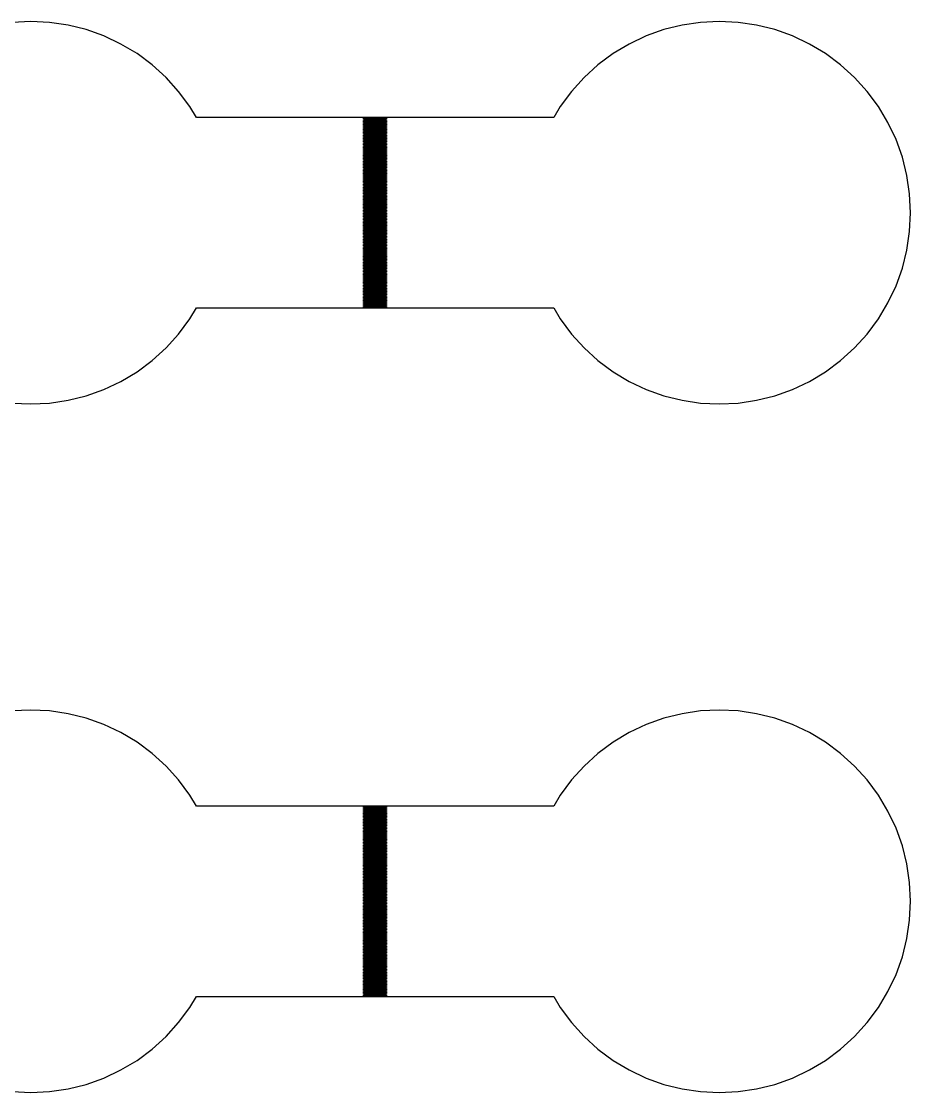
# Model space of a CAD drawing. Extents: x -73 to 181, y -8 to 80.
# Drawn here: x 13.38 to 25, y 20 to 34 of the extents above; entities that cross this region are included whole.
import ezdxf

# ---------------------------------------------------------------- set-up
doc = ezdxf.new("R2010")
doc.units = 0

msp = doc.modelspace()

# ---------------------------------------------------------------- linework, layer by layer
for p, q in [((13.5, 34), (13.2549, 33.988)), ((13.7451, 33.988), (13.5, 34)), ((13.9877, 33.952), (13.7451, 33.988)), ((14.2257, 33.8923), (13.9877, 33.952)), ((14.4567, 33.8097), (14.2257, 33.8923)), ((21.7743, 33.8923), (21.5433, 33.8097)), ((22.0123, 33.952), (21.7743, 33.8923)), ((22.2549, 33.988), (22.0123, 33.952)), ((22.5, 34), (22.2549, 33.988)), ((22.745, 33.988), (22.5, 34)), ((22.9877, 33.952), (22.745, 33.988)), ((23.2257, 33.8923), (22.9877, 33.952)), ((23.4567, 33.8097), (23.2257, 33.8923)), ((14.6785, 33.7048), (14.4567, 33.8097)), ((21.5433, 33.8097), (21.3215, 33.7048)), ((23.6785, 33.7048), (23.4567, 33.8097)), ((14.8889, 33.5787), (14.6785, 33.7048)), ((21.3215, 33.7048), (21.1111, 33.5787)), ((23.8889, 33.5787), (23.6785, 33.7048)), ((15.086, 33.4325), (14.8889, 33.5787)), ((21.1111, 33.5787), (20.914, 33.4325)), ((24.086, 33.4325), (23.8889, 33.5787)), ((15.2678, 33.2678), (15.086, 33.4325)), ((20.914, 33.4325), (20.7322, 33.2678)), ((24.2678, 33.2678), (24.086, 33.4325)), ((15.4325, 33.086), (15.2678, 33.2678)), ((20.7322, 33.2678), (20.5675, 33.086)), ((24.4325, 33.086), (24.2678, 33.2678)), ((15.5787, 32.8889), (15.4325, 33.086)), ((20.5675, 33.086), (20.4213, 32.8889)), ((24.5787, 32.8889), (24.4325, 33.086)), ((15.6649, 32.745), (15.5787, 32.8889)), ((20.4213, 32.8889), (20.3351, 32.745)), ((24.7048, 32.6785), (24.5787, 32.8889)), ((20.3351, 32.745), (15.6649, 32.745)), ((17.85, 32.725), (17.85, 32.735)), ((17.85, 32.735), (18.15, 32.735)), ((18.15, 32.725), (17.85, 32.725)), ((17.85, 32.705), (17.85, 32.715)), ((17.85, 32.715), (18.15, 32.715)), ((18.15, 32.705), (17.85, 32.705)), ((17.85, 32.685), (17.85, 32.695)), ((17.85, 32.695), (18.15, 32.695)), ((18.15, 32.685), (17.85, 32.685)), ((17.85, 32.665), (17.85, 32.675)), ((17.85, 32.675), (18.15, 32.675)), ((18.15, 32.665), (17.85, 32.665)), ((17.85, 32.645), (17.85, 32.655)), ((17.85, 32.655), (18.15, 32.655)), ((18.15, 32.645), (17.85, 32.645)), ((17.85, 32.625), (17.85, 32.635)), ((17.85, 32.635), (18.15, 32.635)), ((18.15, 32.625), (17.85, 32.625)), ((18.15, 32.735), (18.15, 32.725)), ((18.15, 32.715), (18.15, 32.705)), ((18.15, 32.695), (18.15, 32.685)), ((18.15, 32.675), (18.15, 32.665)), ((18.15, 32.655), (18.15, 32.645)), ((18.15, 32.635), (18.15, 32.625)), ((24.8097, 32.4567), (24.7048, 32.6785)), ((17.85, 32.605), (17.85, 32.615)), ((17.85, 32.615), (18.15, 32.615)), ((18.15, 32.605), (17.85, 32.605)), ((17.85, 32.585), (17.85, 32.595)), ((17.85, 32.595), (18.15, 32.595)), ((18.15, 32.585), (17.85, 32.585)), ((17.85, 32.565), (17.85, 32.575)), ((17.85, 32.575), (18.15, 32.575)), ((18.15, 32.565), (17.85, 32.565)), ((17.85, 32.545), (17.85, 32.555)), ((17.85, 32.555), (18.15, 32.555)), ((18.15, 32.545), (17.85, 32.545)), ((17.85, 32.525), (17.85, 32.535)), ((17.85, 32.535), (18.15, 32.535)), ((18.15, 32.525), (17.85, 32.525)), ((17.85, 32.505), (17.85, 32.515)), ((17.85, 32.515), (18.15, 32.515)), ((18.15, 32.505), (17.85, 32.505)), ((17.85, 32.485), (17.85, 32.495)), ((17.85, 32.495), (18.15, 32.495)), ((18.15, 32.485), (17.85, 32.485)), ((18.15, 32.615), (18.15, 32.605)), ((18.15, 32.595), (18.15, 32.585)), ((18.15, 32.575), (18.15, 32.565)), ((18.15, 32.555), (18.15, 32.545)), ((18.15, 32.535), (18.15, 32.525)), ((18.15, 32.515), (18.15, 32.505)), ((18.15, 32.495), (18.15, 32.485)), ((17.85, 32.465), (17.85, 32.475)), ((17.85, 32.475), (18.15, 32.475)), ((18.15, 32.465), (17.85, 32.465)), ((17.85, 32.445), (17.85, 32.455)), ((17.85, 32.455), (18.15, 32.455)), ((18.15, 32.445), (17.85, 32.445)), ((17.85, 32.425), (17.85, 32.435)), ((17.85, 32.435), (18.15, 32.435)), ((18.15, 32.425), (17.85, 32.425)), ((17.85, 32.405), (17.85, 32.415)), ((17.85, 32.415), (18.15, 32.415)), ((18.15, 32.405), (17.85, 32.405)), ((17.85, 32.385), (17.85, 32.395)), ((17.85, 32.395), (18.15, 32.395)), ((18.15, 32.385), (17.85, 32.385)), ((17.85, 32.365), (17.85, 32.375)), ((17.85, 32.375), (18.15, 32.375)), ((18.15, 32.365), (17.85, 32.365)), ((17.85, 32.345), (17.85, 32.355)), ((17.85, 32.355), (18.15, 32.355)), ((18.15, 32.345), (17.85, 32.345)), ((18.15, 32.475), (18.15, 32.465)), ((18.15, 32.455), (18.15, 32.445)), ((18.15, 32.435), (18.15, 32.425)), ((18.15, 32.415), (18.15, 32.405)), ((18.15, 32.395), (18.15, 32.385)), ((18.15, 32.375), (18.15, 32.365)), ((18.15, 32.355), (18.15, 32.345)), ((24.8923, 32.2257), (24.8097, 32.4567)), ((17.85, 32.325), (17.85, 32.335)), ((17.85, 32.335), (18.15, 32.335)), ((18.15, 32.325), (17.85, 32.325)), ((17.85, 32.305), (17.85, 32.315)), ((17.85, 32.315), (18.15, 32.315)), ((18.15, 32.305), (17.85, 32.305)), ((17.85, 32.285), (17.85, 32.295)), ((17.85, 32.295), (18.15, 32.295)), ((18.15, 32.285), (17.85, 32.285)), ((17.85, 32.265), (17.85, 32.275)), ((17.85, 32.275), (18.15, 32.275)), ((18.15, 32.265), (17.85, 32.265)), ((17.85, 32.245), (17.85, 32.255)), ((17.85, 32.255), (18.15, 32.255)), ((18.15, 32.245), (17.85, 32.245)), ((17.85, 32.225), (17.85, 32.235)), ((17.85, 32.235), (18.15, 32.235)), ((18.15, 32.225), (17.85, 32.225)), ((17.85, 32.205), (17.85, 32.215)), ((17.85, 32.215), (18.15, 32.215)), ((18.15, 32.205), (17.85, 32.205)), ((18.15, 32.335), (18.15, 32.325)), ((18.15, 32.315), (18.15, 32.305)), ((18.15, 32.295), (18.15, 32.285)), ((18.15, 32.275), (18.15, 32.265)), ((18.15, 32.255), (18.15, 32.245)), ((18.15, 32.235), (18.15, 32.225)), ((18.15, 32.215), (18.15, 32.205)), ((24.952, 31.9877), (24.8923, 32.2257)), ((17.85, 32.185), (17.85, 32.195)), ((17.85, 32.195), (18.15, 32.195)), ((18.15, 32.185), (17.85, 32.185)), ((17.85, 32.165), (17.85, 32.175)), ((17.85, 32.175), (18.15, 32.175)), ((18.15, 32.165), (17.85, 32.165)), ((17.85, 32.145), (17.85, 32.155)), ((17.85, 32.155), (18.15, 32.155)), ((18.15, 32.145), (17.85, 32.145)), ((17.85, 32.125), (17.85, 32.135)), ((17.85, 32.135), (18.15, 32.135)), ((18.15, 32.125), (17.85, 32.125)), ((17.85, 32.105), (17.85, 32.115)), ((17.85, 32.115), (18.15, 32.115)), ((18.15, 32.105), (17.85, 32.105)), ((17.85, 32.085), (17.85, 32.095)), ((17.85, 32.095), (18.15, 32.095)), ((18.15, 32.085), (17.85, 32.085)), ((17.85, 32.065), (17.85, 32.075)), ((17.85, 32.075), (18.15, 32.075)), ((18.15, 32.065), (17.85, 32.065)), ((18.15, 32.195), (18.15, 32.185)), ((18.15, 32.175), (18.15, 32.165)), ((18.15, 32.155), (18.15, 32.145)), ((18.15, 32.135), (18.15, 32.125)), ((18.15, 32.115), (18.15, 32.105)), ((18.15, 32.095), (18.15, 32.085)), ((18.15, 32.075), (18.15, 32.065)), ((17.85, 32.045), (17.85, 32.055)), ((17.85, 32.055), (18.15, 32.055)), ((18.15, 32.045), (17.85, 32.045)), ((17.85, 32.025), (17.85, 32.035)), ((17.85, 32.035), (18.15, 32.035)), ((18.15, 32.025), (17.85, 32.025)), ((17.85, 32.005), (17.85, 32.015)), ((17.85, 32.015), (18.15, 32.015)), ((18.15, 32.005), (17.85, 32.005)), ((17.85, 31.985), (17.85, 31.995)), ((17.85, 31.995), (18.15, 31.995)), ((18.15, 31.985), (17.85, 31.985)), ((17.85, 31.965), (17.85, 31.975)), ((17.85, 31.975), (18.15, 31.975)), ((18.15, 31.965), (17.85, 31.965)), ((17.85, 31.945), (17.85, 31.955)), ((17.85, 31.955), (18.15, 31.955)), ((18.15, 31.945), (17.85, 31.945)), ((17.85, 31.925), (17.85, 31.935)), ((17.85, 31.935), (18.15, 31.935)), ((18.15, 31.925), (17.85, 31.925)), ((18.15, 32.055), (18.15, 32.045)), ((18.15, 32.035), (18.15, 32.025)), ((18.15, 32.015), (18.15, 32.005)), ((18.15, 31.995), (18.15, 31.985)), ((18.15, 31.975), (18.15, 31.965)), ((18.15, 31.955), (18.15, 31.945)), ((18.15, 31.935), (18.15, 31.925)), ((24.988, 31.745), (24.952, 31.9877)), ((17.85, 31.905), (17.85, 31.915)), ((17.85, 31.915), (18.15, 31.915)), ((18.15, 31.905), (17.85, 31.905)), ((17.85, 31.885), (17.85, 31.895)), ((17.85, 31.895), (18.15, 31.895)), ((18.15, 31.885), (17.85, 31.885)), ((17.85, 31.865), (17.85, 31.875)), ((17.85, 31.875), (18.15, 31.875)), ((18.15, 31.865), (17.85, 31.865)), ((17.85, 31.845), (17.85, 31.855)), ((17.85, 31.855), (18.15, 31.855)), ((18.15, 31.845), (17.85, 31.845)), ((17.85, 31.825), (17.85, 31.835)), ((17.85, 31.835), (18.15, 31.835)), ((18.15, 31.825), (17.85, 31.825)), ((17.85, 31.805), (17.85, 31.815)), ((17.85, 31.815), (18.15, 31.815)), ((18.15, 31.805), (17.85, 31.805)), ((17.85, 31.785), (17.85, 31.795)), ((17.85, 31.795), (18.15, 31.795)), ((18.15, 31.785), (17.85, 31.785)), ((18.15, 31.915), (18.15, 31.905)), ((18.15, 31.895), (18.15, 31.885)), ((18.15, 31.875), (18.15, 31.865)), ((18.15, 31.855), (18.15, 31.845)), ((18.15, 31.835), (18.15, 31.825)), ((18.15, 31.815), (18.15, 31.805)), ((18.15, 31.795), (18.15, 31.785)), ((17.85, 31.765), (17.85, 31.775)), ((17.85, 31.775), (18.15, 31.775)), ((18.15, 31.765), (17.85, 31.765)), ((17.85, 31.745), (17.85, 31.755)), ((17.85, 31.755), (18.15, 31.755)), ((18.15, 31.745), (17.85, 31.745)), ((17.85, 31.725), (17.85, 31.735)), ((17.85, 31.735), (18.15, 31.735)), ((18.15, 31.725), (17.85, 31.725)), ((17.85, 31.705), (17.85, 31.715)), ((17.85, 31.715), (18.15, 31.715)), ((18.15, 31.705), (17.85, 31.705)), ((17.85, 31.685), (17.85, 31.695)), ((17.85, 31.695), (18.15, 31.695)), ((18.15, 31.685), (17.85, 31.685)), ((17.85, 31.665), (17.85, 31.675)), ((17.85, 31.675), (18.15, 31.675)), ((18.15, 31.665), (17.85, 31.665)), ((17.85, 31.645), (17.85, 31.655)), ((17.85, 31.655), (18.15, 31.655)), ((18.15, 31.645), (17.85, 31.645)), ((18.15, 31.775), (18.15, 31.765)), ((18.15, 31.755), (18.15, 31.745)), ((18.15, 31.735), (18.15, 31.725)), ((18.15, 31.715), (18.15, 31.705)), ((18.15, 31.695), (18.15, 31.685)), ((18.15, 31.675), (18.15, 31.665)), ((18.15, 31.655), (18.15, 31.645)), ((25, 31.5), (24.988, 31.745)), ((17.85, 31.625), (17.85, 31.635)), ((17.85, 31.635), (18.15, 31.635)), ((18.15, 31.625), (17.85, 31.625)), ((17.85, 31.605), (17.85, 31.615)), ((17.85, 31.615), (18.15, 31.615)), ((18.15, 31.605), (17.85, 31.605)), ((17.85, 31.585), (17.85, 31.595)), ((17.85, 31.595), (18.15, 31.595)), ((18.15, 31.585), (17.85, 31.585)), ((17.85, 31.565), (17.85, 31.575)), ((17.85, 31.575), (18.15, 31.575)), ((18.15, 31.565), (17.85, 31.565)), ((17.85, 31.545), (17.85, 31.555)), ((17.85, 31.555), (18.15, 31.555)), ((18.15, 31.545), (17.85, 31.545)), ((17.85, 31.525), (17.85, 31.535)), ((17.85, 31.535), (18.15, 31.535)), ((18.15, 31.525), (17.85, 31.525)), ((17.85, 31.505), (17.85, 31.515)), ((17.85, 31.515), (18.15, 31.515)), ((18.15, 31.505), (17.85, 31.505)), ((18.15, 31.635), (18.15, 31.625)), ((18.15, 31.615), (18.15, 31.605)), ((18.15, 31.595), (18.15, 31.585)), ((18.15, 31.575), (18.15, 31.565)), ((18.15, 31.555), (18.15, 31.545)), ((18.15, 31.535), (18.15, 31.525)), ((18.15, 31.515), (18.15, 31.505)), ((17.85, 31.485), (17.85, 31.495)), ((17.85, 31.495), (18.15, 31.495)), ((18.15, 31.485), (17.85, 31.485)), ((17.85, 31.465), (17.85, 31.475)), ((17.85, 31.475), (18.15, 31.475)), ((18.15, 31.465), (17.85, 31.465)), ((17.85, 31.445), (17.85, 31.455)), ((17.85, 31.455), (18.15, 31.455)), ((18.15, 31.445), (17.85, 31.445)), ((17.85, 31.425), (17.85, 31.435)), ((17.85, 31.435), (18.15, 31.435)), ((18.15, 31.425), (17.85, 31.425)), ((17.85, 31.405), (17.85, 31.415)), ((17.85, 31.415), (18.15, 31.415)), ((18.15, 31.405), (17.85, 31.405)), ((17.85, 31.385), (17.85, 31.395)), ((17.85, 31.395), (18.15, 31.395)), ((18.15, 31.385), (17.85, 31.385)), ((17.85, 31.365), (17.85, 31.375)), ((17.85, 31.375), (18.15, 31.375)), ((18.15, 31.365), (17.85, 31.365)), ((18.15, 31.495), (18.15, 31.485)), ((18.15, 31.475), (18.15, 31.465)), ((18.15, 31.455), (18.15, 31.445)), ((18.15, 31.435), (18.15, 31.425)), ((18.15, 31.415), (18.15, 31.405)), ((18.15, 31.395), (18.15, 31.385)), ((18.15, 31.375), (18.15, 31.365)), ((24.988, 31.255), (25, 31.5)), ((17.85, 31.345), (17.85, 31.355)), ((17.85, 31.355), (18.15, 31.355)), ((18.15, 31.345), (17.85, 31.345)), ((17.85, 31.325), (17.85, 31.335)), ((17.85, 31.335), (18.15, 31.335)), ((18.15, 31.325), (17.85, 31.325)), ((17.85, 31.305), (17.85, 31.315)), ((17.85, 31.315), (18.15, 31.315)), ((18.15, 31.305), (17.85, 31.305)), ((17.85, 31.285), (17.85, 31.295)), ((17.85, 31.295), (18.15, 31.295)), ((18.15, 31.285), (17.85, 31.285)), ((17.85, 31.265), (17.85, 31.275)), ((17.85, 31.275), (18.15, 31.275)), ((18.15, 31.265), (17.85, 31.265)), ((17.85, 31.245), (17.85, 31.255)), ((17.85, 31.255), (18.15, 31.255)), ((18.15, 31.245), (17.85, 31.245)), ((17.85, 31.225), (17.85, 31.235)), ((17.85, 31.235), (18.15, 31.235)), ((18.15, 31.225), (17.85, 31.225)), ((18.15, 31.355), (18.15, 31.345)), ((18.15, 31.335), (18.15, 31.325)), ((18.15, 31.315), (18.15, 31.305)), ((18.15, 31.295), (18.15, 31.285)), ((18.15, 31.275), (18.15, 31.265)), ((18.15, 31.255), (18.15, 31.245)), ((18.15, 31.235), (18.15, 31.225)), ((24.952, 31.0123), (24.988, 31.255)), ((17.85, 31.205), (17.85, 31.215)), ((17.85, 31.215), (18.15, 31.215)), ((18.15, 31.205), (17.85, 31.205)), ((17.85, 31.185), (17.85, 31.195)), ((17.85, 31.195), (18.15, 31.195)), ((18.15, 31.185), (17.85, 31.185)), ((17.85, 31.165), (17.85, 31.175)), ((17.85, 31.175), (18.15, 31.175)), ((18.15, 31.165), (17.85, 31.165)), ((17.85, 31.145), (17.85, 31.155)), ((17.85, 31.155), (18.15, 31.155)), ((18.15, 31.145), (17.85, 31.145)), ((17.85, 31.125), (17.85, 31.135)), ((17.85, 31.135), (18.15, 31.135)), ((18.15, 31.125), (17.85, 31.125)), ((17.85, 31.105), (17.85, 31.115)), ((17.85, 31.115), (18.15, 31.115)), ((18.15, 31.105), (17.85, 31.105)), ((17.85, 31.085), (17.85, 31.095)), ((17.85, 31.095), (18.15, 31.095)), ((18.15, 31.085), (17.85, 31.085)), ((18.15, 31.215), (18.15, 31.205)), ((18.15, 31.195), (18.15, 31.185)), ((18.15, 31.175), (18.15, 31.165)), ((18.15, 31.155), (18.15, 31.145)), ((18.15, 31.135), (18.15, 31.125)), ((18.15, 31.115), (18.15, 31.105)), ((18.15, 31.095), (18.15, 31.085)), ((17.85, 31.065), (17.85, 31.075)), ((17.85, 31.075), (18.15, 31.075)), ((18.15, 31.065), (17.85, 31.065)), ((17.85, 31.045), (17.85, 31.055)), ((17.85, 31.055), (18.15, 31.055)), ((18.15, 31.045), (17.85, 31.045)), ((17.85, 31.025), (17.85, 31.035)), ((17.85, 31.035), (18.15, 31.035)), ((18.15, 31.025), (17.85, 31.025)), ((17.85, 31.005), (17.85, 31.015)), ((17.85, 31.015), (18.15, 31.015)), ((18.15, 31.005), (17.85, 31.005)), ((17.85, 30.985), (17.85, 30.995)), ((17.85, 30.995), (18.15, 30.995)), ((18.15, 30.985), (17.85, 30.985)), ((17.85, 30.965), (17.85, 30.975)), ((17.85, 30.975), (18.15, 30.975)), ((18.15, 30.965), (17.85, 30.965)), ((17.85, 30.945), (17.85, 30.955)), ((17.85, 30.955), (18.15, 30.955)), ((18.15, 30.945), (17.85, 30.945)), ((18.15, 31.075), (18.15, 31.065)), ((18.15, 31.055), (18.15, 31.045)), ((18.15, 31.035), (18.15, 31.025)), ((18.15, 31.015), (18.15, 31.005)), ((18.15, 30.995), (18.15, 30.985)), ((18.15, 30.975), (18.15, 30.965)), ((18.15, 30.955), (18.15, 30.945)), ((24.8923, 30.7743), (24.952, 31.0123)), ((17.85, 30.925), (17.85, 30.935)), ((17.85, 30.935), (18.15, 30.935)), ((18.15, 30.925), (17.85, 30.925)), ((17.85, 30.905), (17.85, 30.915)), ((17.85, 30.915), (18.15, 30.915)), ((18.15, 30.905), (17.85, 30.905)), ((17.85, 30.885), (17.85, 30.895)), ((17.85, 30.895), (18.15, 30.895)), ((18.15, 30.885), (17.85, 30.885)), ((17.85, 30.865), (17.85, 30.875)), ((17.85, 30.875), (18.15, 30.875)), ((18.15, 30.865), (17.85, 30.865)), ((17.85, 30.845), (17.85, 30.855)), ((17.85, 30.855), (18.15, 30.855)), ((18.15, 30.845), (17.85, 30.845)), ((17.85, 30.825), (17.85, 30.835)), ((17.85, 30.835), (18.15, 30.835)), ((18.15, 30.825), (17.85, 30.825)), ((17.85, 30.805), (17.85, 30.815)), ((17.85, 30.815), (18.15, 30.815)), ((18.15, 30.805), (17.85, 30.805)), ((18.15, 30.935), (18.15, 30.925)), ((18.15, 30.915), (18.15, 30.905)), ((18.15, 30.895), (18.15, 30.885)), ((18.15, 30.875), (18.15, 30.865)), ((18.15, 30.855), (18.15, 30.845)), ((18.15, 30.835), (18.15, 30.825)), ((18.15, 30.815), (18.15, 30.805)), ((17.85, 30.785), (17.85, 30.795)), ((17.85, 30.795), (18.15, 30.795)), ((18.15, 30.785), (17.85, 30.785)), ((17.85, 30.765), (17.85, 30.775)), ((17.85, 30.775), (18.15, 30.775)), ((18.15, 30.765), (17.85, 30.765)), ((17.85, 30.745), (17.85, 30.755)), ((17.85, 30.755), (18.15, 30.755)), ((18.15, 30.745), (17.85, 30.745)), ((17.85, 30.725), (17.85, 30.735)), ((17.85, 30.735), (18.15, 30.735)), ((18.15, 30.725), (17.85, 30.725)), ((17.85, 30.705), (17.85, 30.715)), ((17.85, 30.715), (18.15, 30.715)), ((18.15, 30.705), (17.85, 30.705)), ((17.85, 30.685), (17.85, 30.695)), ((17.85, 30.695), (18.15, 30.695)), ((18.15, 30.685), (17.85, 30.685)), ((17.85, 30.665), (17.85, 30.675)), ((17.85, 30.675), (18.15, 30.675)), ((18.15, 30.665), (17.85, 30.665)), ((18.15, 30.795), (18.15, 30.785)), ((18.15, 30.775), (18.15, 30.765)), ((18.15, 30.755), (18.15, 30.745)), ((18.15, 30.735), (18.15, 30.725)), ((18.15, 30.715), (18.15, 30.705)), ((18.15, 30.695), (18.15, 30.685)), ((18.15, 30.675), (18.15, 30.665)), ((24.8097, 30.5433), (24.8923, 30.7743)), ((17.85, 30.645), (17.85, 30.655)), ((17.85, 30.655), (18.15, 30.655)), ((18.15, 30.645), (17.85, 30.645)), ((17.85, 30.625), (17.85, 30.635)), ((17.85, 30.635), (18.15, 30.635)), ((18.15, 30.625), (17.85, 30.625)), ((17.85, 30.605), (17.85, 30.615)), ((17.85, 30.615), (18.15, 30.615)), ((18.15, 30.605), (17.85, 30.605)), ((17.85, 30.585), (17.85, 30.595)), ((17.85, 30.595), (18.15, 30.595)), ((18.15, 30.585), (17.85, 30.585)), ((17.85, 30.565), (17.85, 30.575)), ((17.85, 30.575), (18.15, 30.575)), ((18.15, 30.565), (17.85, 30.565)), ((17.85, 30.545), (17.85, 30.555)), ((17.85, 30.555), (18.15, 30.555)), ((18.15, 30.545), (17.85, 30.545)), ((17.85, 30.525), (17.85, 30.535)), ((17.85, 30.535), (18.15, 30.535)), ((18.15, 30.525), (17.85, 30.525)), ((18.15, 30.655), (18.15, 30.645)), ((18.15, 30.635), (18.15, 30.625)), ((18.15, 30.615), (18.15, 30.605)), ((18.15, 30.595), (18.15, 30.585)), ((18.15, 30.575), (18.15, 30.565)), ((18.15, 30.555), (18.15, 30.545)), ((18.15, 30.535), (18.15, 30.525)), ((24.7048, 30.3215), (24.8097, 30.5433)), ((17.85, 30.505), (17.85, 30.515)), ((17.85, 30.515), (18.15, 30.515)), ((18.15, 30.505), (17.85, 30.505)), ((17.85, 30.485), (17.85, 30.495)), ((17.85, 30.495), (18.15, 30.495)), ((18.15, 30.485), (17.85, 30.485)), ((17.85, 30.465), (17.85, 30.475)), ((17.85, 30.475), (18.15, 30.475)), ((18.15, 30.465), (17.85, 30.465)), ((17.85, 30.445), (17.85, 30.455)), ((17.85, 30.455), (18.15, 30.455)), ((18.15, 30.445), (17.85, 30.445)), ((17.85, 30.425), (17.85, 30.435)), ((17.85, 30.435), (18.15, 30.435)), ((18.15, 30.425), (17.85, 30.425)), ((17.85, 30.405), (17.85, 30.415)), ((17.85, 30.415), (18.15, 30.415)), ((18.15, 30.405), (17.85, 30.405)), ((17.85, 30.385), (17.85, 30.395)), ((17.85, 30.395), (18.15, 30.395)), ((18.15, 30.385), (17.85, 30.385)), ((18.15, 30.515), (18.15, 30.505)), ((18.15, 30.495), (18.15, 30.485)), ((18.15, 30.475), (18.15, 30.465)), ((18.15, 30.455), (18.15, 30.445)), ((18.15, 30.435), (18.15, 30.425)), ((18.15, 30.415), (18.15, 30.405)), ((18.15, 30.395), (18.15, 30.385)), ((15.5787, 30.1111), (15.6649, 30.255)), ((15.6649, 30.255), (20.3351, 30.255)), ((17.85, 30.365), (17.85, 30.375)), ((17.85, 30.375), (18.15, 30.375)), ((18.15, 30.365), (17.85, 30.365)), ((17.85, 30.345), (17.85, 30.355)), ((17.85, 30.355), (18.15, 30.355)), ((18.15, 30.345), (17.85, 30.345)), ((17.85, 30.325), (17.85, 30.335)), ((17.85, 30.335), (18.15, 30.335)), ((18.15, 30.325), (17.85, 30.325)), ((17.85, 30.305), (17.85, 30.315)), ((17.85, 30.315), (18.15, 30.315)), ((18.15, 30.305), (17.85, 30.305)), ((17.85, 30.285), (17.85, 30.295)), ((17.85, 30.295), (18.15, 30.295)), ((18.15, 30.285), (17.85, 30.285)), ((17.85, 30.265), (17.85, 30.275)), ((17.85, 30.275), (18.15, 30.275)), ((18.15, 30.265), (17.85, 30.265)), ((18.15, 30.375), (18.15, 30.365)), ((18.15, 30.355), (18.15, 30.345)), ((18.15, 30.335), (18.15, 30.325)), ((18.15, 30.315), (18.15, 30.305)), ((18.15, 30.295), (18.15, 30.285)), ((18.15, 30.275), (18.15, 30.265)), ((20.3351, 30.255), (20.4213, 30.1111)), ((24.5787, 30.1111), (24.7048, 30.3215)), ((15.4325, 29.914), (15.5787, 30.1111)), ((20.4213, 30.1111), (20.5675, 29.914)), ((24.4325, 29.914), (24.5787, 30.1111)), ((15.2678, 29.7322), (15.4325, 29.914)), ((20.5675, 29.914), (20.7322, 29.7322)), ((24.2678, 29.7322), (24.4325, 29.914)), ((15.086, 29.5675), (15.2678, 29.7322)), ((20.7322, 29.7322), (20.914, 29.5675)), ((24.086, 29.5675), (24.2678, 29.7322)), ((14.8889, 29.4213), (15.086, 29.5675)), ((20.914, 29.5675), (21.1111, 29.4213)), ((23.8889, 29.4213), (24.086, 29.5675)), ((14.6785, 29.2952), (14.8889, 29.4213)), ((21.1111, 29.4213), (21.3215, 29.2952)), ((23.6785, 29.2952), (23.8889, 29.4213)), ((14.4567, 29.1903), (14.6785, 29.2952)), ((21.3215, 29.2952), (21.5433, 29.1903)), ((23.4567, 29.1903), (23.6785, 29.2952)), ((14.2257, 29.1077), (14.4567, 29.1903)), ((21.5433, 29.1903), (21.7743, 29.1077)), ((23.2257, 29.1077), (23.4567, 29.1903)), ((13.2549, 29.012), (13.5, 29)), ((13.5, 29), (13.7451, 29.012)), ((13.7451, 29.012), (13.9877, 29.048)), ((13.9877, 29.048), (14.2257, 29.1077)), ((21.7743, 29.1077), (22.0123, 29.048)), ((22.0123, 29.048), (22.2549, 29.012)), ((22.2549, 29.012), (22.5, 29)), ((22.5, 29), (22.745, 29.012)), ((22.745, 29.012), (22.9877, 29.048)), ((22.9877, 29.048), (23.2257, 29.1077)), ((13.5, 25), (13.2549, 24.988)), ((13.7451, 24.988), (13.5, 25)), ((13.9877, 24.952), (13.7451, 24.988)), ((14.2257, 24.8923), (13.9877, 24.952)), ((22.0123, 24.952), (21.7743, 24.8923)), ((22.2549, 24.988), (22.0123, 24.952)), ((22.5, 25), (22.2549, 24.988)), ((22.745, 24.988), (22.5, 25)), ((22.9877, 24.952), (22.745, 24.988)), ((23.2257, 24.8923), (22.9877, 24.952)), ((14.4567, 24.8097), (14.2257, 24.8923)), ((14.6785, 24.7048), (14.4567, 24.8097)), ((21.5433, 24.8097), (21.3215, 24.7048)), ((21.7743, 24.8923), (21.5433, 24.8097)), ((23.4567, 24.8097), (23.2257, 24.8923)), ((23.6785, 24.7048), (23.4567, 24.8097)), ((14.8889, 24.5787), (14.6785, 24.7048)), ((21.3215, 24.7048), (21.1111, 24.5787)), ((23.8889, 24.5787), (23.6785, 24.7048)), ((15.086, 24.4325), (14.8889, 24.5787)), ((21.1111, 24.5787), (20.914, 24.4325)), ((24.086, 24.4325), (23.8889, 24.5787)), ((15.2678, 24.2678), (15.086, 24.4325)), ((20.914, 24.4325), (20.7322, 24.2678)), ((24.2678, 24.2678), (24.086, 24.4325)), ((15.4325, 24.086), (15.2678, 24.2678)), ((20.7322, 24.2678), (20.5675, 24.086)), ((24.4325, 24.086), (24.2678, 24.2678)), ((15.5787, 23.8889), (15.4325, 24.086)), ((20.5675, 24.086), (20.4213, 23.8889)), ((24.5787, 23.8889), (24.4325, 24.086)), ((15.6649, 23.745), (15.5787, 23.8889)), ((20.4213, 23.8889), (20.3351, 23.745)), ((24.7048, 23.6785), (24.5787, 23.8889)), ((20.3351, 23.745), (15.6649, 23.745)), ((17.85, 23.725), (17.85, 23.735)), ((17.85, 23.735), (18.15, 23.735)), ((18.15, 23.725), (17.85, 23.725)), ((17.85, 23.705), (17.85, 23.715)), ((17.85, 23.715), (18.15, 23.715)), ((18.15, 23.705), (17.85, 23.705)), ((17.85, 23.685), (17.85, 23.695)), ((17.85, 23.695), (18.15, 23.695)), ((18.15, 23.685), (17.85, 23.685)), ((17.85, 23.665), (17.85, 23.675)), ((17.85, 23.675), (18.15, 23.675)), ((18.15, 23.665), (17.85, 23.665)), ((18.15, 23.735), (18.15, 23.725)), ((18.15, 23.715), (18.15, 23.705)), ((18.15, 23.695), (18.15, 23.685)), ((18.15, 23.675), (18.15, 23.665)), ((24.8097, 23.4567), (24.7048, 23.6785)), ((17.85, 23.645), (17.85, 23.655)), ((17.85, 23.655), (18.15, 23.655)), ((18.15, 23.645), (17.85, 23.645)), ((17.85, 23.625), (17.85, 23.635)), ((17.85, 23.635), (18.15, 23.635)), ((18.15, 23.625), (17.85, 23.625)), ((17.85, 23.605), (17.85, 23.615)), ((17.85, 23.615), (18.15, 23.615)), ((18.15, 23.605), (17.85, 23.605)), ((17.85, 23.585), (17.85, 23.595)), ((17.85, 23.595), (18.15, 23.595)), ((18.15, 23.585), (17.85, 23.585)), ((17.85, 23.565), (17.85, 23.575)), ((17.85, 23.575), (18.15, 23.575)), ((18.15, 23.565), (17.85, 23.565)), ((17.85, 23.545), (17.85, 23.555)), ((17.85, 23.555), (18.15, 23.555)), ((18.15, 23.545), (17.85, 23.545)), ((17.85, 23.525), (17.85, 23.535)), ((17.85, 23.535), (18.15, 23.535)), ((18.15, 23.525), (17.85, 23.525)), ((18.15, 23.655), (18.15, 23.645)), ((18.15, 23.635), (18.15, 23.625)), ((18.15, 23.615), (18.15, 23.605)), ((18.15, 23.595), (18.15, 23.585)), ((18.15, 23.575), (18.15, 23.565)), ((18.15, 23.555), (18.15, 23.545)), ((18.15, 23.535), (18.15, 23.525)), ((17.85, 23.505), (17.85, 23.515)), ((17.85, 23.515), (18.15, 23.515)), ((18.15, 23.505), (17.85, 23.505)), ((17.85, 23.485), (17.85, 23.495)), ((17.85, 23.495), (18.15, 23.495)), ((18.15, 23.485), (17.85, 23.485)), ((17.85, 23.465), (17.85, 23.475)), ((17.85, 23.475), (18.15, 23.475)), ((18.15, 23.465), (17.85, 23.465)), ((17.85, 23.445), (17.85, 23.455)), ((17.85, 23.455), (18.15, 23.455)), ((18.15, 23.445), (17.85, 23.445)), ((17.85, 23.425), (17.85, 23.435)), ((17.85, 23.435), (18.15, 23.435)), ((18.15, 23.425), (17.85, 23.425)), ((17.85, 23.405), (17.85, 23.415)), ((17.85, 23.415), (18.15, 23.415)), ((18.15, 23.405), (17.85, 23.405)), ((17.85, 23.385), (17.85, 23.395)), ((17.85, 23.395), (18.15, 23.395)), ((18.15, 23.385), (17.85, 23.385)), ((18.15, 23.515), (18.15, 23.505)), ((18.15, 23.495), (18.15, 23.485)), ((18.15, 23.475), (18.15, 23.465)), ((18.15, 23.455), (18.15, 23.445)), ((18.15, 23.435), (18.15, 23.425)), ((18.15, 23.415), (18.15, 23.405)), ((18.15, 23.395), (18.15, 23.385)), ((24.8923, 23.2257), (24.8097, 23.4567)), ((17.85, 23.365), (17.85, 23.375)), ((17.85, 23.375), (18.15, 23.375)), ((18.15, 23.365), (17.85, 23.365)), ((17.85, 23.345), (17.85, 23.355)), ((17.85, 23.355), (18.15, 23.355)), ((18.15, 23.345), (17.85, 23.345)), ((17.85, 23.325), (17.85, 23.335)), ((17.85, 23.335), (18.15, 23.335)), ((18.15, 23.325), (17.85, 23.325)), ((17.85, 23.305), (17.85, 23.315)), ((17.85, 23.315), (18.15, 23.315)), ((18.15, 23.305), (17.85, 23.305)), ((17.85, 23.285), (17.85, 23.295)), ((17.85, 23.295), (18.15, 23.295)), ((18.15, 23.285), (17.85, 23.285)), ((17.85, 23.265), (17.85, 23.275)), ((17.85, 23.275), (18.15, 23.275)), ((18.15, 23.265), (17.85, 23.265)), ((17.85, 23.245), (17.85, 23.255)), ((17.85, 23.255), (18.15, 23.255)), ((18.15, 23.245), (17.85, 23.245)), ((18.15, 23.375), (18.15, 23.365)), ((18.15, 23.355), (18.15, 23.345)), ((18.15, 23.335), (18.15, 23.325)), ((18.15, 23.315), (18.15, 23.305)), ((18.15, 23.295), (18.15, 23.285)), ((18.15, 23.275), (18.15, 23.265)), ((18.15, 23.255), (18.15, 23.245)), ((17.85, 23.225), (17.85, 23.235)), ((17.85, 23.235), (18.15, 23.235)), ((18.15, 23.225), (17.85, 23.225)), ((17.85, 23.205), (17.85, 23.215)), ((17.85, 23.215), (18.15, 23.215)), ((18.15, 23.205), (17.85, 23.205)), ((17.85, 23.185), (17.85, 23.195)), ((17.85, 23.195), (18.15, 23.195)), ((18.15, 23.185), (17.85, 23.185)), ((17.85, 23.165), (17.85, 23.175)), ((17.85, 23.175), (18.15, 23.175)), ((18.15, 23.165), (17.85, 23.165)), ((17.85, 23.145), (17.85, 23.155)), ((17.85, 23.155), (18.15, 23.155)), ((18.15, 23.145), (17.85, 23.145)), ((17.85, 23.125), (17.85, 23.135)), ((17.85, 23.135), (18.15, 23.135)), ((18.15, 23.125), (17.85, 23.125)), ((17.85, 23.105), (17.85, 23.115)), ((17.85, 23.115), (18.15, 23.115)), ((18.15, 23.105), (17.85, 23.105)), ((18.15, 23.235), (18.15, 23.225)), ((18.15, 23.215), (18.15, 23.205)), ((18.15, 23.195), (18.15, 23.185)), ((18.15, 23.175), (18.15, 23.165)), ((18.15, 23.155), (18.15, 23.145)), ((18.15, 23.135), (18.15, 23.125)), ((18.15, 23.115), (18.15, 23.105)), ((24.952, 22.9877), (24.8923, 23.2257)), ((17.85, 23.085), (17.85, 23.095)), ((17.85, 23.095), (18.15, 23.095)), ((18.15, 23.085), (17.85, 23.085)), ((17.85, 23.065), (17.85, 23.075)), ((17.85, 23.075), (18.15, 23.075)), ((18.15, 23.065), (17.85, 23.065)), ((17.85, 23.045), (17.85, 23.055)), ((17.85, 23.055), (18.15, 23.055)), ((18.15, 23.045), (17.85, 23.045)), ((17.85, 23.025), (17.85, 23.035)), ((17.85, 23.035), (18.15, 23.035)), ((18.15, 23.025), (17.85, 23.025)), ((17.85, 23.005), (17.85, 23.015)), ((17.85, 23.015), (18.15, 23.015)), ((18.15, 23.005), (17.85, 23.005)), ((17.85, 22.985), (17.85, 22.995)), ((17.85, 22.995), (18.15, 22.995)), ((18.15, 22.985), (17.85, 22.985)), ((17.85, 22.965), (17.85, 22.975)), ((17.85, 22.975), (18.15, 22.975)), ((18.15, 22.965), (17.85, 22.965)), ((18.15, 23.095), (18.15, 23.085)), ((18.15, 23.075), (18.15, 23.065)), ((18.15, 23.055), (18.15, 23.045)), ((18.15, 23.035), (18.15, 23.025)), ((18.15, 23.015), (18.15, 23.005)), ((18.15, 22.995), (18.15, 22.985)), ((18.15, 22.975), (18.15, 22.965)), ((24.988, 22.745), (24.952, 22.9877)), ((17.85, 22.945), (17.85, 22.955)), ((17.85, 22.955), (18.15, 22.955)), ((18.15, 22.945), (17.85, 22.945)), ((17.85, 22.925), (17.85, 22.935)), ((17.85, 22.935), (18.15, 22.935)), ((18.15, 22.925), (17.85, 22.925)), ((17.85, 22.905), (17.85, 22.915)), ((17.85, 22.915), (18.15, 22.915)), ((18.15, 22.905), (17.85, 22.905)), ((17.85, 22.885), (17.85, 22.895)), ((17.85, 22.895), (18.15, 22.895)), ((18.15, 22.885), (17.85, 22.885)), ((17.85, 22.865), (17.85, 22.875)), ((17.85, 22.875), (18.15, 22.875)), ((18.15, 22.865), (17.85, 22.865)), ((17.85, 22.845), (17.85, 22.855)), ((17.85, 22.855), (18.15, 22.855)), ((18.15, 22.845), (17.85, 22.845)), ((17.85, 22.825), (17.85, 22.835)), ((17.85, 22.835), (18.15, 22.835)), ((18.15, 22.825), (17.85, 22.825)), ((18.15, 22.955), (18.15, 22.945)), ((18.15, 22.935), (18.15, 22.925)), ((18.15, 22.915), (18.15, 22.905)), ((18.15, 22.895), (18.15, 22.885)), ((18.15, 22.875), (18.15, 22.865)), ((18.15, 22.855), (18.15, 22.845)), ((18.15, 22.835), (18.15, 22.825)), ((17.85, 22.805), (17.85, 22.815)), ((17.85, 22.815), (18.15, 22.815)), ((18.15, 22.805), (17.85, 22.805)), ((17.85, 22.785), (17.85, 22.795)), ((17.85, 22.795), (18.15, 22.795)), ((18.15, 22.785), (17.85, 22.785)), ((17.85, 22.765), (17.85, 22.775)), ((17.85, 22.775), (18.15, 22.775)), ((18.15, 22.765), (17.85, 22.765)), ((17.85, 22.745), (17.85, 22.755)), ((17.85, 22.755), (18.15, 22.755)), ((18.15, 22.745), (17.85, 22.745)), ((17.85, 22.725), (17.85, 22.735)), ((17.85, 22.735), (18.15, 22.735)), ((18.15, 22.725), (17.85, 22.725)), ((17.85, 22.705), (17.85, 22.715)), ((17.85, 22.715), (18.15, 22.715)), ((18.15, 22.705), (17.85, 22.705)), ((17.85, 22.685), (17.85, 22.695)), ((17.85, 22.695), (18.15, 22.695)), ((18.15, 22.685), (17.85, 22.685)), ((18.15, 22.815), (18.15, 22.805)), ((18.15, 22.795), (18.15, 22.785)), ((18.15, 22.775), (18.15, 22.765)), ((18.15, 22.755), (18.15, 22.745)), ((18.15, 22.735), (18.15, 22.725)), ((18.15, 22.715), (18.15, 22.705)), ((18.15, 22.695), (18.15, 22.685)), ((25, 22.5), (24.988, 22.745)), ((17.85, 22.665), (17.85, 22.675)), ((17.85, 22.675), (18.15, 22.675)), ((18.15, 22.665), (17.85, 22.665)), ((17.85, 22.645), (17.85, 22.655)), ((17.85, 22.655), (18.15, 22.655)), ((18.15, 22.645), (17.85, 22.645)), ((17.85, 22.625), (17.85, 22.635)), ((17.85, 22.635), (18.15, 22.635)), ((18.15, 22.625), (17.85, 22.625)), ((17.85, 22.605), (17.85, 22.615)), ((17.85, 22.615), (18.15, 22.615)), ((18.15, 22.605), (17.85, 22.605)), ((17.85, 22.585), (17.85, 22.595)), ((17.85, 22.595), (18.15, 22.595)), ((18.15, 22.585), (17.85, 22.585)), ((17.85, 22.565), (17.85, 22.575)), ((17.85, 22.575), (18.15, 22.575)), ((18.15, 22.565), (17.85, 22.565)), ((17.85, 22.545), (17.85, 22.555)), ((17.85, 22.555), (18.15, 22.555)), ((18.15, 22.545), (17.85, 22.545)), ((18.15, 22.675), (18.15, 22.665)), ((18.15, 22.655), (18.15, 22.645)), ((18.15, 22.635), (18.15, 22.625)), ((18.15, 22.615), (18.15, 22.605)), ((18.15, 22.595), (18.15, 22.585)), ((18.15, 22.575), (18.15, 22.565)), ((18.15, 22.555), (18.15, 22.545)), ((17.85, 22.525), (17.85, 22.535)), ((17.85, 22.535), (18.15, 22.535)), ((18.15, 22.525), (17.85, 22.525)), ((17.85, 22.505), (17.85, 22.515)), ((17.85, 22.515), (18.15, 22.515)), ((18.15, 22.505), (17.85, 22.505)), ((17.85, 22.485), (17.85, 22.495)), ((17.85, 22.495), (18.15, 22.495)), ((18.15, 22.485), (17.85, 22.485)), ((17.85, 22.465), (17.85, 22.475)), ((17.85, 22.475), (18.15, 22.475)), ((18.15, 22.465), (17.85, 22.465)), ((17.85, 22.445), (17.85, 22.455)), ((17.85, 22.455), (18.15, 22.455)), ((18.15, 22.445), (17.85, 22.445)), ((17.85, 22.425), (17.85, 22.435)), ((17.85, 22.435), (18.15, 22.435)), ((18.15, 22.425), (17.85, 22.425)), ((17.85, 22.405), (17.85, 22.415)), ((17.85, 22.415), (18.15, 22.415)), ((18.15, 22.405), (17.85, 22.405)), ((18.15, 22.535), (18.15, 22.525)), ((18.15, 22.515), (18.15, 22.505)), ((18.15, 22.495), (18.15, 22.485)), ((18.15, 22.475), (18.15, 22.465)), ((18.15, 22.455), (18.15, 22.445)), ((18.15, 22.435), (18.15, 22.425)), ((18.15, 22.415), (18.15, 22.405)), ((24.988, 22.255), (25, 22.5)), ((17.85, 22.385), (17.85, 22.395)), ((17.85, 22.395), (18.15, 22.395)), ((18.15, 22.385), (17.85, 22.385)), ((17.85, 22.365), (17.85, 22.375)), ((17.85, 22.375), (18.15, 22.375)), ((18.15, 22.365), (17.85, 22.365)), ((17.85, 22.345), (17.85, 22.355)), ((17.85, 22.355), (18.15, 22.355)), ((18.15, 22.345), (17.85, 22.345)), ((17.85, 22.325), (17.85, 22.335)), ((17.85, 22.335), (18.15, 22.335)), ((18.15, 22.325), (17.85, 22.325)), ((17.85, 22.305), (17.85, 22.315)), ((17.85, 22.315), (18.15, 22.315)), ((18.15, 22.305), (17.85, 22.305)), ((17.85, 22.285), (17.85, 22.295)), ((17.85, 22.295), (18.15, 22.295)), ((18.15, 22.285), (17.85, 22.285)), ((17.85, 22.265), (17.85, 22.275)), ((17.85, 22.275), (18.15, 22.275)), ((18.15, 22.265), (17.85, 22.265)), ((18.15, 22.395), (18.15, 22.385)), ((18.15, 22.375), (18.15, 22.365)), ((18.15, 22.355), (18.15, 22.345)), ((18.15, 22.335), (18.15, 22.325)), ((18.15, 22.315), (18.15, 22.305)), ((18.15, 22.295), (18.15, 22.285)), ((18.15, 22.275), (18.15, 22.265)), ((17.85, 22.245), (17.85, 22.255)), ((17.85, 22.255), (18.15, 22.255)), ((18.15, 22.245), (17.85, 22.245)), ((17.85, 22.225), (17.85, 22.235)), ((17.85, 22.235), (18.15, 22.235)), ((18.15, 22.225), (17.85, 22.225)), ((17.85, 22.205), (17.85, 22.215)), ((17.85, 22.215), (18.15, 22.215)), ((18.15, 22.205), (17.85, 22.205)), ((17.85, 22.185), (17.85, 22.195)), ((17.85, 22.195), (18.15, 22.195)), ((18.15, 22.185), (17.85, 22.185)), ((17.85, 22.165), (17.85, 22.175)), ((17.85, 22.175), (18.15, 22.175)), ((18.15, 22.165), (17.85, 22.165)), ((17.85, 22.145), (17.85, 22.155)), ((17.85, 22.155), (18.15, 22.155)), ((18.15, 22.145), (17.85, 22.145)), ((17.85, 22.125), (17.85, 22.135)), ((17.85, 22.135), (18.15, 22.135)), ((18.15, 22.125), (17.85, 22.125)), ((18.15, 22.255), (18.15, 22.245)), ((18.15, 22.235), (18.15, 22.225)), ((18.15, 22.215), (18.15, 22.205)), ((18.15, 22.195), (18.15, 22.185)), ((18.15, 22.175), (18.15, 22.165)), ((18.15, 22.155), (18.15, 22.145)), ((18.15, 22.135), (18.15, 22.125)), ((24.952, 22.0123), (24.988, 22.255)), ((17.85, 22.105), (17.85, 22.115)), ((17.85, 22.115), (18.15, 22.115)), ((18.15, 22.105), (17.85, 22.105)), ((17.85, 22.085), (17.85, 22.095)), ((17.85, 22.095), (18.15, 22.095)), ((18.15, 22.085), (17.85, 22.085)), ((17.85, 22.065), (17.85, 22.075)), ((17.85, 22.075), (18.15, 22.075)), ((18.15, 22.065), (17.85, 22.065)), ((17.85, 22.045), (17.85, 22.055)), ((17.85, 22.055), (18.15, 22.055)), ((18.15, 22.045), (17.85, 22.045)), ((17.85, 22.025), (17.85, 22.035)), ((17.85, 22.035), (18.15, 22.035)), ((18.15, 22.025), (17.85, 22.025)), ((17.85, 22.005), (17.85, 22.015)), ((17.85, 22.015), (18.15, 22.015)), ((18.15, 22.005), (17.85, 22.005)), ((17.85, 21.985), (17.85, 21.995)), ((17.85, 21.995), (18.15, 21.995)), ((18.15, 21.985), (17.85, 21.985)), ((18.15, 22.115), (18.15, 22.105)), ((18.15, 22.095), (18.15, 22.085)), ((18.15, 22.075), (18.15, 22.065)), ((18.15, 22.055), (18.15, 22.045)), ((18.15, 22.035), (18.15, 22.025)), ((18.15, 22.015), (18.15, 22.005)), ((18.15, 21.995), (18.15, 21.985)), ((24.8923, 21.7743), (24.952, 22.0123)), ((17.85, 21.965), (17.85, 21.975)), ((17.85, 21.975), (18.15, 21.975)), ((18.15, 21.965), (17.85, 21.965)), ((17.85, 21.945), (17.85, 21.955)), ((17.85, 21.955), (18.15, 21.955)), ((18.15, 21.945), (17.85, 21.945)), ((17.85, 21.925), (17.85, 21.935)), ((17.85, 21.935), (18.15, 21.935)), ((18.15, 21.925), (17.85, 21.925)), ((17.85, 21.905), (17.85, 21.915)), ((17.85, 21.915), (18.15, 21.915)), ((18.15, 21.905), (17.85, 21.905)), ((17.85, 21.885), (17.85, 21.895)), ((17.85, 21.895), (18.15, 21.895)), ((18.15, 21.885), (17.85, 21.885)), ((17.85, 21.865), (17.85, 21.875)), ((17.85, 21.875), (18.15, 21.875)), ((18.15, 21.865), (17.85, 21.865)), ((17.85, 21.845), (17.85, 21.855)), ((17.85, 21.855), (18.15, 21.855)), ((18.15, 21.845), (17.85, 21.845)), ((18.15, 21.975), (18.15, 21.965)), ((18.15, 21.955), (18.15, 21.945)), ((18.15, 21.935), (18.15, 21.925)), ((18.15, 21.915), (18.15, 21.905)), ((18.15, 21.895), (18.15, 21.885)), ((18.15, 21.875), (18.15, 21.865)), ((18.15, 21.855), (18.15, 21.845)), ((17.85, 21.825), (17.85, 21.835)), ((17.85, 21.835), (18.15, 21.835)), ((18.15, 21.825), (17.85, 21.825)), ((17.85, 21.805), (17.85, 21.815)), ((17.85, 21.815), (18.15, 21.815)), ((18.15, 21.805), (17.85, 21.805)), ((17.85, 21.785), (17.85, 21.795)), ((17.85, 21.795), (18.15, 21.795)), ((18.15, 21.785), (17.85, 21.785)), ((17.85, 21.765), (17.85, 21.775)), ((17.85, 21.775), (18.15, 21.775)), ((18.15, 21.765), (17.85, 21.765)), ((17.85, 21.745), (17.85, 21.755)), ((17.85, 21.755), (18.15, 21.755)), ((18.15, 21.745), (17.85, 21.745)), ((17.85, 21.725), (17.85, 21.735)), ((17.85, 21.735), (18.15, 21.735)), ((18.15, 21.725), (17.85, 21.725)), ((17.85, 21.705), (17.85, 21.715)), ((17.85, 21.715), (18.15, 21.715)), ((18.15, 21.705), (17.85, 21.705)), ((18.15, 21.835), (18.15, 21.825)), ((18.15, 21.815), (18.15, 21.805)), ((18.15, 21.795), (18.15, 21.785)), ((18.15, 21.775), (18.15, 21.765)), ((18.15, 21.755), (18.15, 21.745)), ((18.15, 21.735), (18.15, 21.725)), ((18.15, 21.715), (18.15, 21.705)), ((24.8097, 21.5433), (24.8923, 21.7743)), ((17.85, 21.685), (17.85, 21.695)), ((17.85, 21.695), (18.15, 21.695)), ((18.15, 21.685), (17.85, 21.685)), ((17.85, 21.665), (17.85, 21.675)), ((17.85, 21.675), (18.15, 21.675)), ((18.15, 21.665), (17.85, 21.665)), ((17.85, 21.645), (17.85, 21.655)), ((17.85, 21.655), (18.15, 21.655)), ((18.15, 21.645), (17.85, 21.645)), ((17.85, 21.625), (17.85, 21.635)), ((17.85, 21.635), (18.15, 21.635)), ((18.15, 21.625), (17.85, 21.625)), ((17.85, 21.605), (17.85, 21.615)), ((17.85, 21.615), (18.15, 21.615)), ((18.15, 21.605), (17.85, 21.605)), ((17.85, 21.585), (17.85, 21.595)), ((17.85, 21.595), (18.15, 21.595)), ((18.15, 21.585), (17.85, 21.585)), ((17.85, 21.565), (17.85, 21.575)), ((17.85, 21.575), (18.15, 21.575)), ((18.15, 21.565), (17.85, 21.565)), ((18.15, 21.695), (18.15, 21.685)), ((18.15, 21.675), (18.15, 21.665)), ((18.15, 21.655), (18.15, 21.645)), ((18.15, 21.635), (18.15, 21.625)), ((18.15, 21.615), (18.15, 21.605)), ((18.15, 21.595), (18.15, 21.585)), ((18.15, 21.575), (18.15, 21.565)), ((17.85, 21.545), (17.85, 21.555)), ((17.85, 21.555), (18.15, 21.555)), ((18.15, 21.545), (17.85, 21.545)), ((17.85, 21.525), (17.85, 21.535)), ((17.85, 21.535), (18.15, 21.535)), ((18.15, 21.525), (17.85, 21.525)), ((17.85, 21.505), (17.85, 21.515)), ((17.85, 21.515), (18.15, 21.515)), ((18.15, 21.505), (17.85, 21.505)), ((17.85, 21.485), (17.85, 21.495)), ((17.85, 21.495), (18.15, 21.495)), ((18.15, 21.485), (17.85, 21.485)), ((17.85, 21.465), (17.85, 21.475)), ((17.85, 21.475), (18.15, 21.475)), ((18.15, 21.465), (17.85, 21.465)), ((17.85, 21.445), (17.85, 21.455)), ((17.85, 21.455), (18.15, 21.455)), ((18.15, 21.445), (17.85, 21.445)), ((17.85, 21.425), (17.85, 21.435)), ((17.85, 21.435), (18.15, 21.435)), ((18.15, 21.425), (17.85, 21.425)), ((18.15, 21.555), (18.15, 21.545)), ((18.15, 21.535), (18.15, 21.525)), ((18.15, 21.515), (18.15, 21.505)), ((18.15, 21.495), (18.15, 21.485)), ((18.15, 21.475), (18.15, 21.465)), ((18.15, 21.455), (18.15, 21.445)), ((18.15, 21.435), (18.15, 21.425)), ((24.7048, 21.3215), (24.8097, 21.5433)), ((17.85, 21.405), (17.85, 21.415)), ((17.85, 21.415), (18.15, 21.415)), ((18.15, 21.405), (17.85, 21.405)), ((17.85, 21.385), (17.85, 21.395)), ((17.85, 21.395), (18.15, 21.395)), ((18.15, 21.385), (17.85, 21.385)), ((17.85, 21.365), (17.85, 21.375)), ((17.85, 21.375), (18.15, 21.375)), ((18.15, 21.365), (17.85, 21.365)), ((17.85, 21.345), (17.85, 21.355)), ((17.85, 21.355), (18.15, 21.355)), ((18.15, 21.345), (17.85, 21.345)), ((17.85, 21.325), (17.85, 21.335)), ((17.85, 21.335), (18.15, 21.335)), ((18.15, 21.325), (17.85, 21.325)), ((17.85, 21.305), (17.85, 21.315)), ((17.85, 21.315), (18.15, 21.315)), ((18.15, 21.305), (17.85, 21.305)), ((17.85, 21.285), (17.85, 21.295)), ((17.85, 21.295), (18.15, 21.295)), ((18.15, 21.285), (17.85, 21.285)), ((18.15, 21.415), (18.15, 21.405)), ((18.15, 21.395), (18.15, 21.385)), ((18.15, 21.375), (18.15, 21.365)), ((18.15, 21.355), (18.15, 21.345)), ((18.15, 21.335), (18.15, 21.325)), ((18.15, 21.315), (18.15, 21.305)), ((18.15, 21.295), (18.15, 21.285)), ((24.5787, 21.1111), (24.7048, 21.3215)), ((15.5787, 21.1111), (15.6649, 21.255)), ((15.6649, 21.255), (20.3351, 21.255)), ((17.85, 21.265), (17.85, 21.275)), ((17.85, 21.275), (18.15, 21.275)), ((18.15, 21.265), (17.85, 21.265)), ((18.15, 21.275), (18.15, 21.265)), ((20.3351, 21.255), (20.4213, 21.1111)), ((15.4325, 20.914), (15.5787, 21.1111)), ((20.4213, 21.1111), (20.5675, 20.914)), ((24.4325, 20.914), (24.5787, 21.1111)), ((15.2678, 20.7322), (15.4325, 20.914)), ((20.5675, 20.914), (20.7322, 20.7322)), ((24.2678, 20.7322), (24.4325, 20.914)), ((15.086, 20.5675), (15.2678, 20.7322)), ((20.7322, 20.7322), (20.914, 20.5675)), ((24.086, 20.5675), (24.2678, 20.7322)), ((14.8889, 20.4213), (15.086, 20.5675)), ((20.914, 20.5675), (21.1111, 20.4213)), ((23.8889, 20.4213), (24.086, 20.5675)), ((14.6785, 20.2952), (14.8889, 20.4213)), ((21.1111, 20.4213), (21.3215, 20.2952)), ((23.6785, 20.2952), (23.8889, 20.4213)), ((14.2257, 20.1077), (14.4567, 20.1903)), ((14.4567, 20.1903), (14.6785, 20.2952)), ((21.3215, 20.2952), (21.5433, 20.1903)), ((21.5433, 20.1903), (21.7743, 20.1077)), ((23.2257, 20.1077), (23.4567, 20.1903)), ((23.4567, 20.1903), (23.6785, 20.2952)), ((13.7451, 20.012), (13.9877, 20.048)), ((13.9877, 20.048), (14.2257, 20.1077)), ((21.7743, 20.1077), (22.0123, 20.048)), ((22.0123, 20.048), (22.2549, 20.012)), ((22.745, 20.012), (22.9877, 20.048)), ((22.9877, 20.048), (23.2257, 20.1077)), ((13.2549, 20.012), (13.5, 20)), ((13.5, 20), (13.7451, 20.012)), ((22.2549, 20.012), (22.5, 20)), ((22.5, 20), (22.745, 20.012))]:
    msp.add_line(p, q)

doc.saveas('drawing.dxf')
